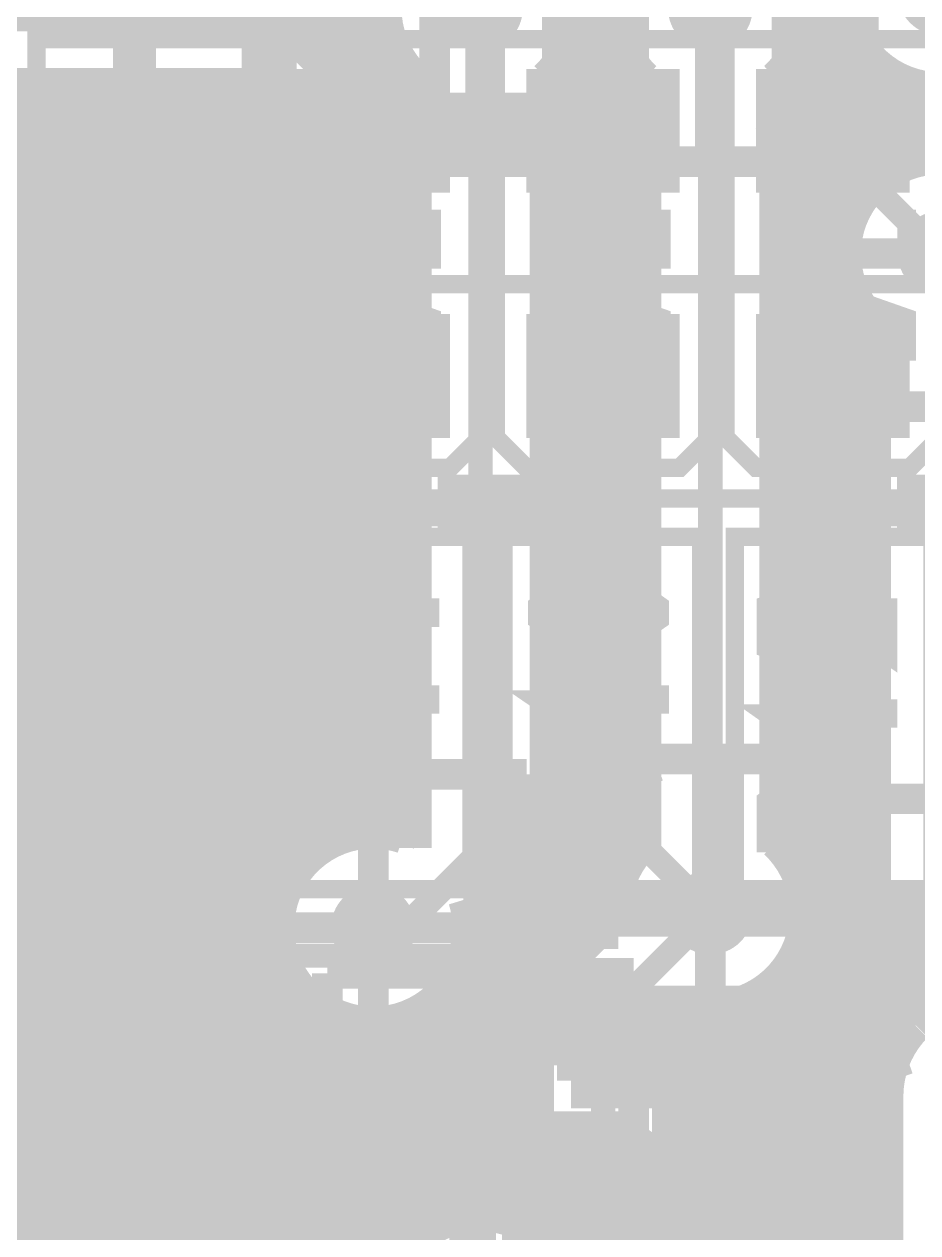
# Model space of a CAD drawing. Extents: x -1 to 101, y -64 to 41.
# Drawn here: x 66.32 to 73.73, y 24.9 to 34.92 of the extents above; entities that cross this region are included whole.
import ezdxf

# ---------------------------------------------------------------- set-up
doc = ezdxf.new("R2010")
doc.units = 0
doc.header["$MEASUREMENT"] = 0
doc.layers.get('0').update_dxf_attribs({"linetype": 'CONTINUOUS'})
for name, color, linetype in [('22-313-0_AST', 7, 'CONTINUOUS'), ('22-313-0_BOT', 7, 'CONTINUOUS'), ('22-313-0_DRD', 2, 'CONTINUOUS'), ('22-313-0_SMT', 3, 'CONTINUOUS'), ('22-313-0_SPT', 5, 'CONTINUOUS'), ('22-313-0_SST', 10, 'CONTINUOUS'), ('22-313-0_TOP', 14, 'CONTINUOUS'), ('THRUHOLE_TAP', 11, 'CONTINUOUS')]:
    doc.layers.add(name, color=color, linetype=linetype)

# ---------------------------------------------------------------- blocks, each defined once
blk = doc.blocks.new('ROUND_47')
at = {"const_width": 0.35052}
blk.add_lwpolyline([(-0.17526, 0, 1), (0.17526, 0, 1)], format="xyb", close=True, dxfattribs=at)
blk = doc.blocks.new('RECTANGLE_2')
blk.add_solid([(0.4826, 0.4064), (0.4826, -0.4064), (-0.4826, 0.4064), (-0.4826, -0.4064)])
blk = doc.blocks.new('RECTANGLE_6')
blk.add_solid([(0.63627, 0.51308), (0.63627, -0.51308), (-0.63627, 0.51308), (-0.63627, -0.51308)])
blk = doc.blocks.new('RECTANGLE_37')
blk.add_solid([(0.44958, 0.40005), (0.44958, -0.40005), (-0.44958, 0.40005), (-0.44958, -0.40005)])
blk = doc.blocks.new('RECTANGLE_38')
blk.add_solid([(0.9017, 0.508), (0.9017, -0.508), (-0.9017, 0.508), (-0.9017, -0.508)])
blk = doc.blocks.new('ROUND_60')
at = {"const_width": 0.10033}
blk.add_lwpolyline([(-0.050164, 0, 1), (0.050164, 0, 1)], format="xyb", close=True, dxfattribs=at)

msp = doc.modelspace()

# ---------------------------------------------------------------- linework, layer by layer
at = {"layer": '22-313-0_AST'}
for points, const_width in [([(67.945, 31.242), (66.675, 31.242), (66.421, 31.496), (66.421, 34.798), (68.199, 34.798), (68.199, 31.496), (67.945, 31.242)], 0.1524), ([(69.85, 31.242), (68.58, 31.242), (68.326, 31.496), (68.326, 34.798), (70.104, 34.798), (70.104, 31.496), (69.85, 31.242)], 0.1524), ([(71.755, 31.242), (70.485, 31.242), (70.231, 31.496), (70.231, 34.798), (72.009, 34.798), (72.009, 31.496), (71.755, 31.242)], 0.1524), ([(73.66, 31.242), (72.39, 31.242), (72.136, 31.496), (72.136, 34.798), (73.914, 34.798), (73.914, 31.496), (73.66, 31.242)], 0.1524), ([(67.62496, 33.74898), (67.79514, 33.86582), (67.79514, 34.10458), (67.62496, 34.22142), (67.45478, 34.22142), (67.11696, 33.9852), (66.77914, 34.22142), (66.77914, 33.74898)], 0.1524), ([(69.52996, 33.74898), (69.70014, 33.8074), (69.70014, 34.163), (69.52996, 34.22142), (69.19214, 34.22142), (69.02196, 34.10458), (69.02196, 33.74898), (68.68414, 33.74898), (68.68414, 34.22142)], 0.1524), ([(71.26478, 34.22142), (71.26478, 33.74898), (70.58914, 33.9852), (70.58914, 34.10458), (71.60514, 34.10458)], 0.1524), ([(73.63714, 34.10458), (73.63714, 33.86582)], 0.1524), ([(73.63714, 33.9852), (72.62114, 33.9852), (72.78878, 33.86582)], 0.1524), ([(67.79514, 33.38322), (67.79514, 32.9692), (66.77914, 32.9692)], 0.1524), ([(69.70014, 33.38322), (69.70014, 32.9692), (68.68414, 32.9692)], 0.1524), ([(71.60514, 33.38322), (71.60514, 32.9692), (70.58914, 32.9692)], 0.1524), ([(73.63714, 33.38322), (73.63714, 32.9692), (72.62114, 32.9692)], 0.1524), ([(68.199, 32.766), (66.421, 32.766)], 0.1524), ([(70.104, 32.766), (68.326, 32.766)], 0.1524), ([(72.009, 32.766), (70.231, 32.766)], 0.1524), ([(73.914, 32.766), (72.136, 32.766)], 0.1524), ([(67.79514, 32.131), (67.79514, 32.4866), (67.45478, 32.60598), (67.11696, 32.60598), (66.77914, 32.4866), (66.77914, 32.131)], 0.1524), ([(69.70014, 32.131), (69.70014, 32.4866), (69.35978, 32.60598), (69.02196, 32.60598), (68.68414, 32.4866), (68.68414, 32.131)], 0.1524), ([(71.60514, 32.131), (71.60514, 32.4866), (71.26478, 32.60598), (70.92696, 32.60598), (70.58914, 32.4866), (70.58914, 32.131)], 0.1524), ([(73.63714, 32.131), (73.63714, 32.4866), (73.29678, 32.60598), (72.95896, 32.60598), (72.62114, 32.4866), (72.62114, 32.131)], 0.1524), ([(67.79514, 32.18942), (66.77914, 32.18942)], 0.1524), ([(69.70014, 32.18942), (68.68414, 32.18942)], 0.1524), ([(71.60514, 32.18942), (70.58914, 32.18942)], 0.1524), ([(73.63714, 32.18942), (72.62114, 32.18942)], 0.1524), ([(68.1355, 27.7495), (68.1355, 30.6705), (66.4972, 30.6705), (66.4972, 27.7495), (68.1355, 27.7495)], 0.1524), ([(68.3895, 30.6705), (68.3895, 27.7495), (70.0278, 27.7495), (70.0278, 30.6705), (68.3895, 30.6705)], 0.1524), ([(70.2945, 30.6705), (70.2945, 27.7495), (71.9328, 27.7495), (71.9328, 30.6705), (70.2945, 30.6705)], 0.1524), ([(73.8505, 27.7495), (73.8505, 30.6705), (72.2122, 30.6705), (72.2122, 27.7495), (73.8505, 27.7495)], 0.1524), ([(71.5899, 29.98216), (71.42226, 29.86532), (71.25208, 29.80436), (70.91426, 29.80436), (70.74408, 29.86532), (70.5739, 29.98216), (70.5739, 30.10154), (70.74408, 30.22092), (70.91426, 30.27934), (71.25208, 30.27934), (71.42226, 30.22092), (71.5899, 30.10154), (71.5899, 29.98216)], 0.1524), ([(67.43192, 30.1625), (67.43192, 29.69006), (66.75374, 29.92628), (66.75374, 30.04566), (67.76974, 30.04566)], 0.1524), ([(69.6849, 30.15996), (69.6849, 29.92374)], 0.1524), ([(73.48474, 30.1625), (73.48474, 29.69006), (72.80656, 30.1625), (72.63892, 30.1625), (72.46874, 30.10408), (72.46874, 29.74848), (72.63892, 29.69006)], 0.1524), ([(69.6849, 30.04312), (68.6689, 30.04312), (68.83908, 29.92374)], 0.1524), ([(69.6849, 29.44114), (69.6849, 29.20492)], 0.1524), ([(71.5899, 29.44114), (71.5899, 29.20492)], 0.1524), ([(67.76974, 29.3243), (67.76974, 29.08808)], 0.1524), ([(69.6849, 29.32176), (68.6689, 29.32176), (68.83908, 29.20492)], 0.1524), ([(71.5899, 29.32176), (70.5739, 29.32176), (70.74408, 29.20492)], 0.1524), ([(73.48474, 29.3243), (73.48474, 29.08808)], 0.1524), ([(67.76974, 29.20746), (66.75374, 29.20746), (66.92392, 29.08808)], 0.1524), ([(73.48474, 29.20746), (72.46874, 29.20746), (72.63892, 29.08808)], 0.1524), ([(69.1769, 28.24734), (69.1769, 28.60294), (69.00926, 28.72232), (68.83908, 28.72232), (68.6689, 28.60294), (68.6689, 28.24734), (69.6849, 28.24734)], 0.1524), ([(69.1769, 28.54452), (69.6849, 28.72232)], 0.1524), ([(71.0819, 28.24734), (71.0819, 28.60294), (70.91426, 28.72232), (70.74408, 28.72232), (70.5739, 28.60294), (70.5739, 28.24734), (71.5899, 28.24734)], 0.1524), ([(71.0819, 28.54452), (71.5899, 28.72232)], 0.1524), ([(67.26174, 28.1305), (67.26174, 28.4861), (67.09156, 28.60548), (66.92392, 28.60548), (66.75374, 28.4861), (66.75374, 28.1305), (67.76974, 28.1305)], 0.1524), ([(67.26174, 28.42768), (67.76974, 28.60548)], 0.1524), ([(72.97674, 28.1305), (72.97674, 28.4861), (72.80656, 28.60548), (72.63892, 28.60548), (72.46874, 28.4861), (72.46874, 28.1305), (73.48474, 28.1305)], 0.1524), ([(72.97674, 28.42768), (73.48474, 28.60548)], 0.1524), ([(70.358, 27.432), (70.358, 22.098), (73.152, 22.098), (73.152, 27.432), (70.358, 27.432)], 0.1524), ([(69.94398, 23.60168), (65.94602, 23.60168), (65.94602, 27.19832), (69.94398, 27.19832), (69.94398, 23.60168)], 0.20066), ([(68.43014, 25.49398), (67.41414, 25.84958), (67.41414, 25.3746)], 0.1524), ([(72.12584, 25.69718), (72.12584, 25.2222), (71.44766, 25.69718), (71.27748, 25.69718), (71.10984, 25.63876), (71.10984, 25.28316), (71.27748, 25.2222)], 0.1524), ([(68.25996, 24.5364), (68.43014, 24.59482), (68.43014, 24.83358), (68.25996, 24.892), (68.08978, 25.01138), (67.58178, 25.01138), (67.41414, 24.95042), (67.41414, 24.59482), (67.58178, 24.5364), (68.25996, 24.5364)], 0.1524), ([(68.08978, 24.77262), (68.43014, 25.01138)], 0.1524), ([(72.12584, 24.85898), (72.12584, 24.384), (71.44766, 24.85898), (71.27748, 24.85898), (71.10984, 24.80056), (71.10984, 24.44496), (71.27748, 24.384)], 0.1524)]:
    msp.add_lwpolyline(points, dxfattribs=dict(at, const_width=const_width))
at = {"layer": '22-313-0_BOT'}
for points, const_width in [([(70.9676, 36.2966), (70.9676, 27.27198)], 0.254), ([(71.1962, 36.2966), (71.1962, 27.50058)], 0.254), ([(72.7964, 35.92322), (72.7964, 15.3924)], 0.254), ([(73.025, 35.69462), (73.025, 15.3924)], 0.254), ([(68.453, 35.179), (64.262, 35.179), (61.976, 32.893), (61.976, 28.448)], 0.635), ([(69.215, 27.432), (69.469, 27.432), (70.104, 28.067), (70.104, 35.052)], 0.2032), ([(72.009, 27.559), (72.009, 35.052)], 0.2032), ([(69.34962, 34.8488), (69.16166, 34.8488)], 0.254), ([(71.25462, 34.8488), (70.85838, 34.8488)], 0.254), ([(73.20534, 34.8488), (72.76338, 34.8488)], 0.254), ([(69.1388, 34.80308), (69.1388, 28.20924)], 0.254), ([(69.3674, 34.79038), (69.3674, 28.19908)], 0.254), ([(73.2536, 34.7599), (73.2536, 33.43656)], 0.254), ([(68.9102, 34.544), (68.9102, 28.15082)], 0.254), ([(69.45122, 34.6202), (68.9991, 34.6202)], 0.254), ([(70.739, 34.59734), (70.739, 27.04338)], 0.254), ([(71.35622, 34.6202), (70.75424, 34.6202)], 0.254), ([(73.3679, 34.6202), (72.65924, 34.6202)], 0.254), ([(69.5706, 34.4805), (69.5706, 28.28798), (69.4563, 28.17368)], 0.254), ([(70.6374, 34.4805), (70.6374, 28.067)], 0.254), ([(71.4248, 34.5313), (71.4248, 28.07716)], 0.254), ([(71.4756, 34.4805), (71.4756, 28.1305)], 0.254), ([(72.5424, 34.4805), (72.5424, 28.1305)], 0.254), ([(72.5678, 34.5059), (72.5678, 28.1051)], 0.254), ([(73.4822, 34.52622), (73.4822, 33.67024)], 0.254), ([(69.5706, 34.3916), (64.53378, 34.3916)], 0.254), ([(68.22948, 34.4297), (64.57188, 34.4297)], 0.254), ([(66.3956, 34.4297), (66.3956, 15.367)], 0.254), ([(66.6242, 34.4297), (66.6242, 15.367)], 0.254), ([(66.8528, 34.4297), (66.8528, 20.00758)], 0.254), ([(67.0814, 34.4297), (67.0814, 20.29968)], 0.254), ([(67.31, 34.4297), (67.31, 21.76272)], 0.254), ([(67.5386, 34.4297), (67.5386, 22.1615)], 0.254), ([(67.7672, 34.4297), (67.7672, 22.30882)], 0.254), ([(67.9958, 34.4297), (67.9958, 22.36724)], 0.254), ([(68.2244, 34.4297), (68.2244, 22.35708)], 0.254), ([(68.453, 34.39668), (68.453, 27.60472)], 0.254), ([(68.6816, 34.43224), (68.6816, 28.0035)], 0.254), ([(71.4756, 34.3916), (70.6374, 34.3916)], 0.254), ([(81.48574, 34.3916), (72.5424, 34.3916)], 0.254), ([(73.7108, 34.42462), (73.7108, 33.77438)], 0.254), ([(69.5706, 34.163), (64.30518, 34.163)], 0.254), ([(71.4756, 34.163), (70.6374, 34.163)], 0.254), ([(81.48828, 34.163), (72.5424, 34.163)], 0.254), ([(69.5706, 33.9344), (64.07658, 33.9344)], 0.254), ([(71.4756, 33.9344), (70.6374, 33.9344)], 0.254), ([(81.5213, 33.9344), (72.5424, 33.9344)], 0.254), ([(69.5706, 33.7058), (63.84798, 33.7058)], 0.254), ([(71.4756, 33.7058), (70.6374, 33.7058)], 0.254), ([(73.53808, 33.7058), (72.5424, 33.7058)], 0.254), ([(69.5706, 33.4772), (63.61938, 33.4772)], 0.254), ([(71.4756, 33.4772), (70.6374, 33.4772)], 0.254), ([(73.279, 33.4772), (72.5424, 33.4772)], 0.254), ([(69.5706, 33.2486), (63.39078, 33.2486)], 0.254), ([(71.4756, 33.2486), (70.6374, 33.2486)], 0.254), ([(73.16724, 33.2486), (72.5424, 33.2486)], 0.254), ([(69.5706, 33.02), (63.16218, 33.02)], 0.254), ([(71.4756, 33.02), (70.6374, 33.02)], 0.254), ([(73.13168, 33.02), (72.5424, 33.02)], 0.254), ([(69.5706, 32.7914), (62.93358, 32.7914)], 0.254), ([(71.4756, 32.7914), (70.6374, 32.7914)], 0.254), ([(73.16724, 32.7914), (72.5424, 32.7914)], 0.254), ([(69.5706, 32.5628), (62.7253, 32.5628)], 0.254), ([(71.4756, 32.5628), (70.6374, 32.5628)], 0.254), ([(73.279, 32.5628), (72.5424, 32.5628)], 0.254), ([(73.2536, 32.6009), (73.2536, 17.56156)], 0.254), ([(73.3806, 32.4485), (73.3806, 17.7165)], 0.254), ([(69.5706, 32.3342), (62.7253, 32.3342)], 0.254), ([(71.4756, 32.3342), (70.6374, 32.3342)], 0.254), ([(73.3806, 32.3342), (72.5424, 32.3342)], 0.254), ([(69.5706, 32.1056), (62.7253, 32.1056)], 0.254), ([(71.4756, 32.1056), (70.6374, 32.1056)], 0.254), ([(73.3806, 32.1056), (72.5424, 32.1056)], 0.254), ([(69.5706, 31.877), (62.7253, 31.877)], 0.254), ([(71.4756, 31.877), (70.6374, 31.877)], 0.254), ([(73.3806, 31.877), (72.5424, 31.877)], 0.254), ([(69.5706, 31.6484), (62.7253, 31.6484)], 0.254), ([(71.4756, 31.6484), (70.6374, 31.6484)], 0.254), ([(73.3806, 31.6484), (72.5424, 31.6484)], 0.254), ([(69.5706, 31.4198), (62.7253, 31.4198)], 0.254), ([(71.4756, 31.4198), (70.6374, 31.4198)], 0.254), ([(73.3806, 31.4198), (72.5424, 31.4198)], 0.254), ([(69.5706, 31.1912), (62.7253, 31.1912)], 0.254), ([(71.4756, 31.1912), (70.6374, 31.1912)], 0.254), ([(73.3806, 31.1912), (72.5424, 31.1912)], 0.254), ([(69.5706, 30.9626), (62.7253, 30.9626)], 0.254), ([(71.4756, 30.9626), (70.6374, 30.9626)], 0.254), ([(73.3806, 30.9626), (72.5424, 30.9626)], 0.254), ([(69.5706, 30.734), (62.7253, 30.734)], 0.254), ([(71.4756, 30.734), (70.6374, 30.734)], 0.254), ([(73.3806, 30.734), (72.5424, 30.734)], 0.254), ([(69.5706, 30.5054), (62.7253, 30.5054)], 0.254), ([(71.4756, 30.5054), (70.6374, 30.5054)], 0.254), ([(73.3806, 30.5054), (72.5424, 30.5054)], 0.254), ([(69.5706, 30.2768), (62.7253, 30.2768)], 0.254), ([(71.4756, 30.2768), (70.6374, 30.2768)], 0.254), ([(73.3806, 30.2768), (72.5424, 30.2768)], 0.254), ([(69.5706, 30.0482), (62.7253, 30.0482)], 0.254), ([(71.4756, 30.0482), (70.6374, 30.0482)], 0.254), ([(73.3806, 30.0482), (72.5424, 30.0482)], 0.254), ([(69.5706, 29.8196), (62.7253, 29.8196)], 0.254), ([(71.4756, 29.8196), (70.6374, 29.8196)], 0.254), ([(73.3806, 29.8196), (72.5424, 29.8196)], 0.254), ([(69.5706, 29.591), (62.7253, 29.591)], 0.254), ([(71.4756, 29.591), (70.6374, 29.591)], 0.254), ([(73.3806, 29.591), (72.5424, 29.591)], 0.254), ([(69.5706, 29.3624), (62.7253, 29.3624)], 0.254), ([(71.4756, 29.3624), (70.6374, 29.3624)], 0.254), ([(73.3806, 29.3624), (72.5424, 29.3624)], 0.254), ([(69.5706, 29.1338), (62.7253, 29.1338)], 0.254), ([(71.4756, 29.1338), (70.6374, 29.1338)], 0.254), ([(73.3806, 29.1338), (72.5424, 29.1338)], 0.254), ([(69.5706, 28.9052), (62.7253, 28.9052)], 0.254), ([(71.4756, 28.9052), (70.6374, 28.9052)], 0.254), ([(73.3806, 28.9052), (72.5424, 28.9052)], 0.254), ([(69.5706, 28.6766), (62.7253, 28.6766)], 0.254), ([(71.4756, 28.6766), (70.6374, 28.6766)], 0.254), ([(73.3806, 28.6766), (72.5424, 28.6766)], 0.254), ([(69.5706, 28.448), (62.75832, 28.448)], 0.254), ([(71.4756, 28.448), (70.6374, 28.448)], 0.254), ([(73.3806, 28.448), (72.5424, 28.448)], 0.254), ([(69.50202, 28.2194), (62.72276, 28.2194)], 0.254), ([(71.4756, 28.2194), (70.6374, 28.2194)], 0.254), ([(73.3806, 28.2194), (72.5424, 28.2194)], 0.254), ([(68.6689, 27.9908), (62.60846, 27.9908)], 0.254), ([(71.35622, 27.9908), (70.63232, 27.9908)], 0.254), ([(73.3806, 27.9908), (72.65924, 27.9908)], 0.254), ([(68.50634, 27.7622), (62.34938, 27.7622)], 0.254), ([(71.25462, 27.7622), (70.54088, 27.7622)], 0.254), ([(73.3806, 27.7622), (72.76338, 27.7622)], 0.254), ([(70.47992, 27.68854), (69.94398, 27.1526)], 0.254), ([(70.5104, 27.72156), (70.5104, 24.92502)], 0.254), ([(68.4403, 27.5336), (56.35498, 27.5336)], 0.254), ([(71.22668, 27.5336), (70.32498, 27.5336)], 0.254), ([(71.22668, 27.53106), (70.74662, 27.051)], 0.254), ([(72.009, 27.559), (71.12, 26.67), (71.12, 16.51)], 0.2032), ([(71.22668, 27.559), (71.22718, 27.53108)], 0.254), ([(73.3806, 27.5336), (72.78878, 27.5336)], 0.254), ([(70.2818, 27.49042), (70.2818, 25.01646)], 0.254), ([(68.44284, 27.305), (56.12638, 27.305)], 0.254), ([(68.453, 27.25928), (68.453, 22.27072)], 0.254), ([(70.0532, 27.26182), (70.0532, 25.03678)], 0.254), ([(71.00062, 27.305), (70.09638, 27.305)], 0.254), ([(73.3806, 27.305), (72.74814, 27.305)], 0.254), ([(68.51904, 27.0764), (55.89778, 27.0764)], 0.254), ([(70.77202, 27.0764), (69.91096, 27.0764)], 0.254), ([(73.3806, 27.0764), (72.62368, 27.0764)], 0.254), ([(69.8246, 26.94178), (69.8246, 24.98598)], 0.254), ([(72.5678, 27.0129), (72.5678, 15.3924)], 0.254), ([(68.6943, 26.8478), (55.66918, 26.8478)], 0.254), ([(68.6816, 26.8605), (68.6816, 22.07768)], 0.254), ([(70.61708, 26.8478), (69.73316, 26.8478)], 0.254), ([(73.3806, 26.8478), (72.33158, 26.8478)], 0.254), ([(72.3392, 26.85034), (72.3392, 15.3924)], 0.254), ([(69.596, 26.74874), (69.596, 24.85136)], 0.254), ([(71.98106, 26.77668), (71.6534, 26.44902)], 0.254), ([(71.98106, 26.77668), (72.009, 26.77618)], 0.254), ([(72.1106, 26.7843), (72.1106, 15.3924)], 0.254), ([(68.9102, 26.71318), (68.9102, 15.66418)], 0.254), ([(69.1388, 26.65476), (69.1388, 15.43558)], 0.254), ([(69.3674, 26.66492), (69.3674, 24.51862)], 0.254), ([(70.5866, 26.67), (70.5866, 24.87168)], 0.254), ([(71.882, 26.67762), (71.882, 16.68272)], 0.254), ([(70.5866, 26.6192), (55.44058, 26.6192)], 0.254), ([(73.3806, 26.6192), (71.82358, 26.6192)], 0.254), ([(71.6534, 26.44902), (71.6534, 17.0815)], 0.254), ([(70.5866, 26.3906), (55.21198, 26.3906)], 0.254), ([(73.3806, 26.3906), (71.6534, 26.3906)], 0.254), ([(70.5866, 26.162), (54.98338, 26.162)], 0.254), ([(73.3806, 26.162), (71.6534, 26.162)], 0.254), ([(70.5866, 25.9334), (54.75478, 25.9334)], 0.254), ([(73.3806, 25.9334), (71.6534, 25.9334)], 0.254), ([(70.5866, 25.7048), (54.52618, 25.7048)], 0.254), ([(73.3806, 25.7048), (71.6534, 25.7048)], 0.254), ([(70.5866, 25.4762), (54.29758, 25.4762)], 0.254), ([(73.3806, 25.4762), (71.6534, 25.4762)], 0.254), ([(70.5866, 25.2476), (54.06898, 25.2476)], 0.254), ([(73.3806, 25.2476), (71.6534, 25.2476)], 0.254), ([(69.93128, 25.019), (53.8734, 25.019)], 0.254), ([(70.5866, 25.019), (70.27672, 25.019)], 0.254), ([(73.3806, 25.019), (71.6534, 25.019)], 0.254), ([(69.5325, 24.7904), (53.8734, 24.7904)], 0.254), ([(73.3806, 24.7904), (71.6534, 24.7904)], 0.254)]:
    msp.add_lwpolyline(points, dxfattribs=dict(at, const_width=const_width))
at = {"layer": '22-313-0_BOT', "const_width": 0.254}
for points in [[(68.453, 34.39668, 0.4142136), (69.23532, 35.179)], [(73.13168, 35.179, 0.4142136), (73.914, 34.39668)], [(69.32168, 35.052, 0.2078862), (69.57021, 34.48008)], [(70.6374, 34.4805, 0.2078862), (70.88575, 35.052)], [(71.22668, 35.052, 0.2078862), (71.47521, 34.48008)], [(72.5424, 34.4805, 0.2078862), (72.79075, 35.052)], [(68.22948, 34.4297, 0.0726024), (68.453, 34.39707)], [(73.914, 33.80232, 0.4142136), (73.13168, 33.02)], [(73.13168, 33.02, 0.2078862), (73.38021, 32.44808)], [(69.215, 28.21432, 0.4142136), (68.43268, 27.432)], [(69.4563, 28.17368, 0.0787979), (69.215, 28.21194)], [(71.4756, 28.1305, 0.2078862), (71.22725, 27.559)], [(72.79132, 27.559, 0.2078862), (72.54279, 28.13092)], [(70.47992, 27.68854, 0.1997876), (70.63743, 28.067)], [(70.47992, 27.68854, 0.1997876), (70.63743, 28.067)], [(72.009, 26.77668, 0.4142136), (72.79132, 27.559)], [(68.43268, 27.432, 0.4142136), (69.215, 26.64968)], [(69.215, 26.64968, 0.3106502), (69.94398, 27.1526)], [(70.74154, 27.04592, 0.1980375), (70.58657, 26.67)], [(70.74154, 27.04592, 0.1980375), (70.58657, 26.67)], [(70.104, 25.03932, 0.4142136), (69.32168, 24.257)], [(70.5866, 24.87168, 0.1679541), (70.104, 25.03849)]]:
    msp.add_lwpolyline(points, format="xyb", dxfattribs=at)
at = {"layer": '22-313-0_DRD', "const_width": 0.254}
for points in [[(67.183, 36.449), (67.183, 33.909)], [(68.453, 36.449), (68.453, 33.909)], [(69.723, 33.909), (69.723, 36.449)], [(72.644, 36.449), (72.644, 33.909)], [(68.834, 36.322), (68.834, 33.782)], [(70.104, 36.322), (70.104, 33.782)], [(70.739, 36.322), (70.739, 33.782)], [(71.374, 33.782), (71.374, 36.322)], [(72.009, 36.322), (72.009, 33.782)], [(73.279, 33.782), (73.279, 36.322)], [(72.644, 34.29), (72.644, 31.75)], [(75.184, 34.29), (72.644, 34.29)], [(67.183, 33.909), (69.723, 33.909)], [(72.644, 33.909), (75.184, 33.909)], [(68.834, 33.782), (71.374, 33.782)], [(70.739, 33.782), (73.279, 33.782)], [(75.184, 33.02), (72.644, 33.02)], [(66.929, 32.131), (66.929, 29.591)], [(69.469, 32.131), (66.929, 32.131)], [(68.199, 32.131), (68.199, 29.591)], [(69.469, 29.591), (69.469, 32.131)], [(72.644, 31.75), (75.184, 31.75)], [(69.469, 30.861), (66.929, 30.861)], [(66.929, 29.591), (69.469, 29.591)], [(70.739, 28.829), (70.739, 26.289)], [(73.279, 28.829), (70.739, 28.829)], [(70.739, 28.829), (70.739, 26.289)], [(73.279, 28.829), (70.739, 28.829)], [(72.009, 28.829), (72.009, 26.289)], [(72.009, 28.829), (72.009, 26.289)], [(73.279, 26.289), (73.279, 28.829)], [(73.279, 26.289), (73.279, 28.829)], [(67.945, 28.702), (67.945, 26.162)], [(70.485, 28.702), (67.945, 28.702)], [(69.215, 28.702), (69.215, 26.162)], [(70.485, 26.162), (70.485, 28.702)], [(66.929, 27.94), (64.389, 27.94)], [(66.929, 27.94), (64.389, 27.94)], [(66.929, 25.4), (66.929, 27.94)], [(66.929, 25.4), (66.929, 27.94)], [(73.279, 27.559), (70.739, 27.559)], [(73.279, 27.559), (70.739, 27.559)], [(70.485, 27.432), (67.945, 27.432)], [(68.834, 27.051), (68.834, 24.511)], [(71.374, 27.051), (68.834, 27.051)], [(68.834, 27.051), (68.834, 24.511)], [(71.374, 27.051), (68.834, 27.051)], [(70.104, 27.051), (70.104, 24.511)], [(70.104, 27.051), (70.104, 24.511)], [(71.374, 24.511), (71.374, 27.051)], [(71.374, 24.511), (71.374, 27.051)], [(66.929, 26.67), (64.389, 26.67)], [(66.929, 26.67), (64.389, 26.67)], [(70.739, 26.289), (73.279, 26.289)], [(70.739, 26.289), (73.279, 26.289)], [(67.945, 26.162), (70.485, 26.162)], [(71.374, 25.781), (68.834, 25.781)], [(71.374, 25.781), (68.834, 25.781)], [(68.834, 25.527), (68.834, 22.987)], [(71.374, 25.527), (68.834, 25.527)], [(70.104, 25.527), (70.104, 22.987)], [(71.374, 22.987), (71.374, 25.527)], [(64.389, 25.4), (66.929, 25.4)], [(64.389, 25.4), (66.929, 25.4)]]:
    msp.add_lwpolyline(points, dxfattribs=at)
at = {"layer": '22-313-0_SST'}
for points, const_width in [([(67.945, 31.242), (66.675, 31.242), (66.421, 31.496), (66.421, 34.798), (68.199, 34.798), (68.199, 31.496), (67.945, 31.242)], 0.1524), ([(69.85, 31.242), (68.58, 31.242), (68.326, 31.496), (68.326, 34.798), (70.104, 34.798), (70.104, 31.496), (69.85, 31.242)], 0.1524), ([(71.755, 31.242), (70.485, 31.242), (70.231, 31.496), (70.231, 34.798), (72.009, 34.798), (72.009, 31.496), (71.755, 31.242)], 0.1524), ([(73.66, 31.242), (72.39, 31.242), (72.136, 31.496), (72.136, 34.798), (73.914, 34.798), (73.914, 31.496), (73.66, 31.242)], 0.1524), ([(68.199, 32.766), (66.421, 32.766)], 0.1524), ([(70.104, 32.766), (68.326, 32.766)], 0.1524), ([(72.009, 32.766), (70.231, 32.766)], 0.1524), ([(73.914, 32.766), (72.136, 32.766)], 0.1524), ([(66.167, 31.115), (66.294, 30.988), (76.2, 30.988), (76.454, 30.734), (86.741, 30.734)], 0.1524), ([(68.1355, 27.7495), (68.1355, 30.6705), (66.4972, 30.6705), (66.4972, 27.7495), (68.1355, 27.7495)], 0.1524), ([(68.3895, 30.6705), (68.3895, 27.7495), (70.0278, 27.7495), (70.0278, 30.6705), (68.3895, 30.6705)], 0.1524), ([(70.2945, 30.6705), (70.2945, 27.7495), (71.9328, 27.7495), (71.9328, 30.6705), (70.2945, 30.6705)], 0.1524), ([(73.8505, 27.7495), (73.8505, 30.6705), (72.2122, 30.6705), (72.2122, 27.7495), (73.8505, 27.7495)], 0.1524), ([(70.358, 27.432), (73.152, 27.432), (73.152, 22.098), (70.358, 22.098), (70.358, 27.432)], 0.1524), ([(69.94398, 23.60168), (69.94398, 27.19832), (65.94602, 27.19832), (65.94602, 23.60168), (69.94398, 23.60168)], 0.20066), ([(73.1393, 26.70556), (73.4949, 26.70556), (73.61428, 26.8732), (73.61428, 27.04338), (73.4949, 27.21356), (73.1393, 27.21356), (73.1393, 26.19756)], 0.1524), ([(66.24574, 26.0858), (66.30416, 25.91562), (66.54038, 25.91562), (66.60134, 26.0858), (66.71818, 26.25598), (66.71818, 26.76398), (66.65976, 26.93162), (66.30416, 26.93162), (66.24574, 26.76398), (66.24574, 26.0858)], 0.1524), ([(67.20078, 25.91562), (67.55638, 26.93162), (67.08394, 26.93162)], 0.1524), ([(73.43648, 26.70556), (73.61428, 26.19756)], 0.1524), ([(66.48196, 26.25598), (66.71818, 25.91562)], 0.1524)]:
    msp.add_lwpolyline(points, dxfattribs=dict(at, const_width=const_width))
at = {"layer": '22-313-0_TOP'}
for points, const_width in [([(67.31, 36.1188), (67.31, 34.036)], 0.2032), ([(73.025, 36.1188), (73.025, 34.036)], 0.2032), ([(69.215, 34.036), (69.215, 34.417), (68.453, 35.179)], 0.635), ([(71.12, 34.036), (69.215, 34.036)], 0.635), ([(73.914, 33.02), (73.025, 33.909), (73.025, 34.036)], 0.2032), ([(67.31, 32.004), (67.31, 29.9212)], 0.2032), ([(69.215, 32.004), (69.215, 29.9212)], 0.2032), ([(71.12, 32.004), (71.12, 29.9212)], 0.2032), ([(73.025, 32.004), (73.025, 29.9212)], 0.2032), ([(67.8434, 31.05912), (67.8434, 30.7594)], 0.254), ([(68.14566, 31.05912), (67.8434, 31.05912)], 0.254), ([(67.8688, 31.05912), (67.8688, 30.7594)], 0.254), ([(68.0974, 31.05912), (68.0974, 30.7594)], 0.254), ([(68.37934, 31.05912), (68.14566, 31.05912)], 0.254), ([(68.326, 31.05912), (68.326, 30.7594)], 0.254), ([(68.6816, 31.05912), (68.37934, 31.05912)], 0.254), ([(68.5546, 31.05912), (68.5546, 30.7594)], 0.254), ([(68.6816, 31.05912), (68.6816, 30.7594)], 0.254), ([(69.7484, 31.05912), (69.7484, 30.7594)], 0.254), ([(70.05066, 31.05912), (69.7484, 31.05912)], 0.254), ([(69.9262, 31.05912), (69.9262, 30.7594)], 0.254), ([(70.28434, 31.05912), (70.05066, 31.05912)], 0.254), ([(70.1548, 31.05912), (70.1548, 25.03678)], 0.254), ([(70.5866, 31.05912), (70.28434, 31.05912)], 0.254), ([(70.3834, 31.05912), (70.3834, 30.7594)], 0.254), ([(70.5866, 31.05912), (70.5866, 30.7594)], 0.254), ([(73.5584, 31.05912), (73.5584, 30.7594)], 0.254), ([(73.86066, 31.05912), (73.5584, 31.05912)], 0.254), ([(73.5838, 31.05912), (73.5838, 30.7594)], 0.254), ([(73.8124, 31.05912), (73.8124, 30.7594)], 0.254), ([(68.6816, 30.9118), (67.8434, 30.9118)], 0.254), ([(70.5866, 30.9118), (69.7484, 30.9118)], 0.254), ([(74.3966, 30.9118), (73.5584, 30.9118)], 0.254), ([(68.199, 30.861), (68.199, 29.083), (67.6148, 28.4988), (67.31, 28.4988)], 0.2032), ([(68.2244, 30.7594), (67.8434, 30.7594)], 0.254), ([(68.2244, 30.7594), (68.2244, 29.337)], 0.254), ([(68.6816, 30.7594), (68.3006, 30.7594)], 0.254), ([(68.3006, 30.7594), (68.3006, 29.337)], 0.254), ([(70.1294, 30.7594), (69.7484, 30.7594)], 0.254), ([(70.1294, 30.7594), (70.1294, 29.337)], 0.254), ([(70.2056, 30.7594), (70.2056, 29.337)], 0.254), ([(70.5866, 30.7594), (70.2056, 30.7594)], 0.254), ([(73.9394, 30.7594), (73.5584, 30.7594)], 0.254), ([(68.3006, 30.6832), (68.2244, 30.6832)], 0.254), ([(70.2056, 30.6832), (70.1294, 30.6832)], 0.254), ([(68.3006, 30.4546), (68.2244, 30.4546)], 0.254), ([(70.2056, 30.4546), (70.1294, 30.4546)], 0.254), ([(68.3006, 30.226), (68.2244, 30.226)], 0.254), ([(70.2056, 30.226), (70.1294, 30.226)], 0.254), ([(68.3006, 29.9974), (68.2244, 29.9974)], 0.254), ([(70.2056, 29.9974), (70.1294, 29.9974)], 0.254), ([(68.3006, 29.7688), (68.2244, 29.7688)], 0.254), ([(70.2056, 29.7688), (70.1294, 29.7688)], 0.254), ([(68.3006, 29.5402), (68.2244, 29.5402)], 0.254), ([(70.2056, 29.5402), (70.1294, 29.5402)], 0.254), ([(68.2244, 29.337), (68.2244, 29.083)], 0.254), ([(68.3006, 29.337), (68.3006, 29.083)], 0.254), ([(70.1294, 29.337), (70.1294, 29.083)], 0.254), ([(70.2056, 29.337), (70.2056, 29.083)], 0.254), ([(68.3006, 29.3116), (68.2244, 29.3116)], 0.254), ([(70.2056, 29.3116), (70.1294, 29.3116)], 0.254), ([(68.2244, 29.083), (68.2244, 27.9654)], 0.254), ([(68.3006, 29.083), (68.2244, 29.083)], 0.254), ([(68.3006, 29.083), (68.3006, 27.9654)], 0.254), ([(70.1294, 29.083), (70.1294, 27.6606)], 0.254), ([(70.2056, 29.083), (70.1294, 29.083)], 0.254), ([(70.2056, 29.083), (70.2056, 27.6606)], 0.254), ([(68.3006, 28.8544), (68.2244, 28.8544)], 0.254), ([(70.2056, 28.8544), (70.1294, 28.8544)], 0.254), ([(68.3006, 28.6258), (68.2244, 28.6258)], 0.254), ([(70.2056, 28.6258), (70.1294, 28.6258)], 0.254), ([(69.215, 28.4988), (69.215, 27.432), (62.484, 27.432), (61.468, 26.416), (61.468, 24.892), (60.198, 23.622), (57.785, 23.622), (56.388, 22.225), (52.09032, 22.225), (50.84064, 20.97532)], 0.2032), ([(69.215, 28.4988), (69.215, 27.432)], 0.2032), ([(71.12, 28.4988), (71.12, 28.448), (72.009, 27.559)], 0.2032), ([(71.12, 28.4988), (71.12, 28.448), (72.009, 27.559)], 0.2032), ([(73.025, 27.6606), (73.025, 28.4988)], 0.254), ([(73.9394, 28.4988), (73.025, 28.4988)], 0.254), ([(68.3006, 28.3972), (68.2244, 28.3972)], 0.254), ([(70.2056, 28.3972), (70.1294, 28.3972)], 0.254), ([(68.3006, 28.1686), (68.2244, 28.1686)], 0.254), ([(70.2056, 28.1686), (70.1294, 28.1686)], 0.254), ([(68.3006, 27.9654), (68.2244, 27.9654)], 0.254), ([(70.2056, 27.94), (70.1294, 27.94)], 0.254), ([(70.1294, 27.6606), (69.96176, 27.6606)], 0.254), ([(70.2056, 27.7114), (70.1294, 27.7114)], 0.254), ([(71.15302, 27.6606), (70.2056, 27.6606)], 0.254), ([(70.3834, 27.6606), (70.3834, 24.98598)], 0.254), ([(70.612, 27.6606), (70.612, 27.3812)], 0.254), ([(70.8406, 27.6606), (70.8406, 27.3812)], 0.254), ([(71.0692, 27.6606), (71.0692, 27.3812)], 0.254), ([(71.15302, 27.6606), (71.22668, 27.5844)], 0.254), ([(71.15302, 27.6606), (71.22668, 27.5844)], 0.254), ([(73.9394, 27.6606), (72.7837, 27.6606)], 0.254), ([(72.898, 27.6606), (72.898, 27.3812)], 0.254), ([(73.1266, 27.6606), (73.1266, 21.8694)], 0.254), ([(73.3552, 27.6606), (73.3552, 20.9296)], 0.254), ([(73.5838, 27.6606), (73.5838, 26.4287)], 0.254), ([(73.8124, 27.6606), (73.8124, 26.70048)], 0.254), ([(71.22668, 27.5844), (71.22627, 27.559)], 0.254), ([(71.23176, 27.4828), (69.99478, 27.4828)], 0.254), ([(74.6633, 27.4828), (72.78624, 27.4828)], 0.254), ([(70.4215, 27.3812), (70.4215, 25.5016)], 0.254), ([(71.247, 27.3812), (70.4215, 27.3812)], 0.254), ([(73.0885, 27.3812), (72.76846, 27.3812)], 0.254), ([(73.0885, 27.3812), (73.0885, 25.5016)], 0.254), ([(70.4215, 27.2542), (69.97446, 27.2542)], 0.254), ([(74.36358, 27.2542), (73.0885, 27.2542)], 0.254), ([(74.43216, 27.32024), (73.7235, 26.61158)], 0.254), ([(69.9262, 27.10688), (69.9262, 25.01646)], 0.254), ([(69.8754, 27.01544), (69.8754, 25.51938)], 0.254), ([(70.4215, 27.0256), (69.88302, 27.0256)], 0.254), ([(74.13498, 27.0256), (73.0885, 27.0256)], 0.254), ([(68.11264, 26.8986), (65.4304, 26.8986)], 0.254), ([(66.2686, 26.8986), (66.2686, 26.6954)], 0.254), ([(66.4972, 26.8986), (66.4972, 26.6954)], 0.254), ([(66.7258, 26.8986), (66.7258, 26.6954)], 0.254), ([(66.9544, 26.8986), (66.9544, 26.6954)], 0.254), ([(67.183, 26.8986), (67.183, 26.6954)], 0.254), ([(67.4116, 26.8986), (67.4116, 26.6954)], 0.254), ([(67.6402, 26.8986), (67.6402, 26.6954)], 0.254), ([(67.8688, 26.8986), (67.8688, 26.66492)], 0.254), ([(68.0974, 26.8986), (68.0974, 26.50998)], 0.254), ([(68.11264, 26.8986), (68.11264, 26.4922)], 0.254), ([(68.11264, 26.797), (65.4304, 26.797)], 0.254), ([(70.4215, 26.797), (69.8754, 26.797)], 0.254), ([(73.90638, 26.797), (73.0885, 26.797)], 0.254), ([(67.691, 26.6954), (66.167, 26.6954)], 0.254), ([(68.11264, 26.5684), (68.03644, 26.5684)], 0.254), ([(68.06692, 26.53792), (68.11264, 26.4922)], 0.254), ([(70.4215, 26.5684), (69.8754, 26.5684)], 0.254), ([(73.68032, 26.5684), (73.0885, 26.5684)], 0.254), ([(70.4215, 26.4414), (71.755, 26.4414)], 0.254), ([(73.0885, 26.4414), (71.755, 26.4414)], 0.254), ([(71.755, 25.5016), (71.755, 26.4414)], 0.254), ([(69.8754, 26.34996), (68.99402, 26.34996)], 0.254), ([(70.4215, 26.3398), (69.8754, 26.3398)], 0.254), ([(73.54062, 26.3398), (73.0885, 26.3398)], 0.254), ([(70.104, 25.781), (69.53504, 26.34996), (68.99402, 26.34996)], 0.2032), ([(68.99402, 26.34996), (69.53504, 26.34996), (70.104, 25.781)], 0.2032), ([(64.54902, 24.45004), (65.34404, 24.45004), (65.659, 24.765), (65.659, 25.654), (66.167, 26.162), (67.691, 26.162), (68.99402, 24.85898), (68.99402, 24.45004)], 0.2032), ([(70.4215, 26.1112), (69.8754, 26.1112)], 0.254), ([(73.48474, 26.1112), (73.0885, 26.1112)], 0.254), ([(73.4822, 26.035), (73.4822, 24.4094)], 0.254), ([(70.4215, 25.8826), (69.8754, 25.8826)], 0.254), ([(73.4822, 25.8826), (73.0885, 25.8826)], 0.254), ([(70.4215, 25.654), (69.8754, 25.654)], 0.254), ([(73.4822, 25.654), (73.0885, 25.654)], 0.254), ([(69.8754, 25.51938), (69.088, 25.51938)], 0.254), ([(69.088, 25.51938), (69.32422, 25.28062)], 0.254), ([(73.4822, 25.4254), (69.18198, 25.4254)], 0.254), ([(69.2404, 25.51938), (69.2404, 25.36698)], 0.254), ([(69.469, 25.51938), (69.469, 25.28062)], 0.254), ([(69.6976, 25.51938), (69.6976, 25.28062)], 0.254), ([(73.0885, 25.5016), (70.4215, 25.5016)], 0.254), ([(70.612, 25.5016), (70.612, 24.85136)], 0.254), ([(70.8406, 25.5016), (70.8406, 24.51862)], 0.254), ([(71.0692, 25.5016), (71.0692, 24.0284)], 0.254), ([(71.2978, 25.5016), (71.2978, 24.0284)], 0.254), ([(71.5264, 25.5016), (71.5264, 24.0284)], 0.254), ([(71.755, 25.5016), (71.755, 24.0284)], 0.254), ([(71.9836, 25.5016), (71.9836, 24.0284)], 0.254), ([(72.2122, 25.5016), (72.2122, 24.0284)], 0.254), ([(72.4408, 25.5016), (72.4408, 24.0284)], 0.254), ([(72.6694, 25.5016), (72.6694, 24.0284)], 0.254), ([(72.898, 25.5016), (72.898, 24.0284)], 0.254), ([(66.89598, 25.4), (66.89598, 22.53996), (64.54902, 22.53996)], 0.2032), ([(69.8754, 25.28062), (69.32422, 25.28062)], 0.254), ([(69.8754, 25.28062), (69.8754, 25.00376)], 0.254), ([(73.4822, 25.1968), (69.8754, 25.1968)], 0.254), ([(73.4822, 24.9682), (70.42658, 24.9682)], 0.254)]:
    msp.add_lwpolyline(points, dxfattribs=dict(at, const_width=const_width))
at = {"layer": '22-313-0_TOP', "const_width": 0.254}
for points in [[(69.99732, 27.432, 0.0744029), (69.96305, 27.661)], [(72.79132, 27.559, 0.0326123), (72.78468, 27.66073)], [(71.22668, 27.559, 0.0573713), (71.24714, 27.38123)], [(72.76846, 27.3812, 0.0575564), (72.78899, 27.559)], [(69.8754, 27.01544, 0.1416199), (69.9958, 27.432)], [(68.06692, 26.53792, 0.1989124), (67.691, 26.69363)], [(73.72096, 26.60904, 0.1989124), (73.48319, 26.035)], [(70.104, 25.03932, 0.0744035), (69.875, 25.00505)], [(70.88632, 24.257, 0.4142136), (70.104, 25.03932)]]:
    msp.add_lwpolyline(points, format="xyb", dxfattribs=at)

# ---------------------------------------------------------------- block references
at = {"layer": '22-313-0_BOT'}
for p in [(68.453, 35.179), (73.914, 35.179), (70.104, 35.052), (72.009, 35.052), (73.914, 33.02), (68.199, 30.861), (72.009, 27.559), (69.215, 27.432), (70.104, 25.781)]:
    msp.add_blockref('ROUND_47', p, dxfattribs=at)
at = {"layer": '22-313-0_SMT'}
for name, p in [('RECTANGLE_6', (67.31, 34.036)), ('RECTANGLE_6', (69.215, 34.036)), ('RECTANGLE_6', (71.12, 34.036)), ('RECTANGLE_6', (73.025, 34.036)), ('RECTANGLE_6', (67.31, 32.004)), ('RECTANGLE_6', (69.215, 32.004)), ('RECTANGLE_6', (71.12, 32.004)), ('RECTANGLE_6', (73.025, 32.004)), ('RECTANGLE_2', (67.31, 29.9212)), ('RECTANGLE_2', (69.215, 29.9212)), ('RECTANGLE_2', (71.12, 29.9212)), ('RECTANGLE_2', (73.025, 29.9212)), ('RECTANGLE_2', (67.31, 28.4988)), ('RECTANGLE_2', (69.215, 28.4988)), ('RECTANGLE_2', (71.12, 28.4988)), ('RECTANGLE_2', (73.025, 28.4988)), ('RECTANGLE_38', (71.755, 26.4414)), ('RECTANGLE_37', (68.99402, 26.34996)), ('RECTANGLE_37', (66.89598, 25.4))]:
    msp.add_blockref(name, p, dxfattribs=at)
at = {"layer": '22-313-0_SPT'}
for name, p in [('RECTANGLE_6', (67.31, 34.036)), ('RECTANGLE_6', (69.215, 34.036)), ('RECTANGLE_6', (71.12, 34.036)), ('RECTANGLE_6', (73.025, 34.036)), ('RECTANGLE_6', (67.31, 32.004)), ('RECTANGLE_6', (69.215, 32.004)), ('RECTANGLE_6', (71.12, 32.004)), ('RECTANGLE_6', (73.025, 32.004)), ('RECTANGLE_2', (67.31, 29.9212)), ('RECTANGLE_2', (69.215, 29.9212)), ('RECTANGLE_2', (71.12, 29.9212)), ('RECTANGLE_2', (73.025, 29.9212)), ('RECTANGLE_2', (67.31, 28.4988)), ('RECTANGLE_2', (69.215, 28.4988)), ('RECTANGLE_2', (71.12, 28.4988)), ('RECTANGLE_2', (73.025, 28.4988)), ('RECTANGLE_38', (71.755, 26.4414)), ('RECTANGLE_37', (68.99402, 26.34996)), ('RECTANGLE_37', (66.89598, 25.4))]:
    msp.add_blockref(name, p, dxfattribs=at)
at = {"layer": '22-313-0_TOP'}
for name, p in [('ROUND_47', (68.453, 35.179)), ('ROUND_47', (73.914, 35.179)), ('ROUND_47', (70.104, 35.052)), ('ROUND_47', (72.009, 35.052)), ('RECTANGLE_6', (67.31, 34.036)), ('RECTANGLE_6', (69.215, 34.036)), ('RECTANGLE_6', (71.12, 34.036)), ('RECTANGLE_6', (73.025, 34.036)), ('ROUND_47', (73.914, 33.02)), ('RECTANGLE_6', (67.31, 32.004)), ('RECTANGLE_6', (69.215, 32.004)), ('RECTANGLE_6', (71.12, 32.004)), ('RECTANGLE_6', (73.025, 32.004)), ('ROUND_47', (68.199, 30.861)), ('RECTANGLE_2', (67.31, 29.9212)), ('RECTANGLE_2', (69.215, 29.9212)), ('RECTANGLE_2', (71.12, 29.9212)), ('RECTANGLE_2', (73.025, 29.9212)), ('RECTANGLE_2', (67.31, 28.4988)), ('RECTANGLE_2', (69.215, 28.4988)), ('RECTANGLE_2', (71.12, 28.4988)), ('RECTANGLE_2', (73.025, 28.4988)), ('ROUND_47', (72.009, 27.559)), ('ROUND_47', (69.215, 27.432)), ('RECTANGLE_38', (71.755, 26.4414)), ('RECTANGLE_37', (68.99402, 26.34996)), ('ROUND_47', (70.104, 25.781)), ('RECTANGLE_37', (66.89598, 25.4))]:
    msp.add_blockref(name, p, dxfattribs=at)
at = {"layer": 'THRUHOLE_TAP'}
for p in [(68.199, 30.861), (72.009, 27.559), (69.215, 27.432), (70.104, 25.781)]:
    msp.add_blockref('ROUND_60', p, dxfattribs=at)

doc.saveas('drawing.dxf')
